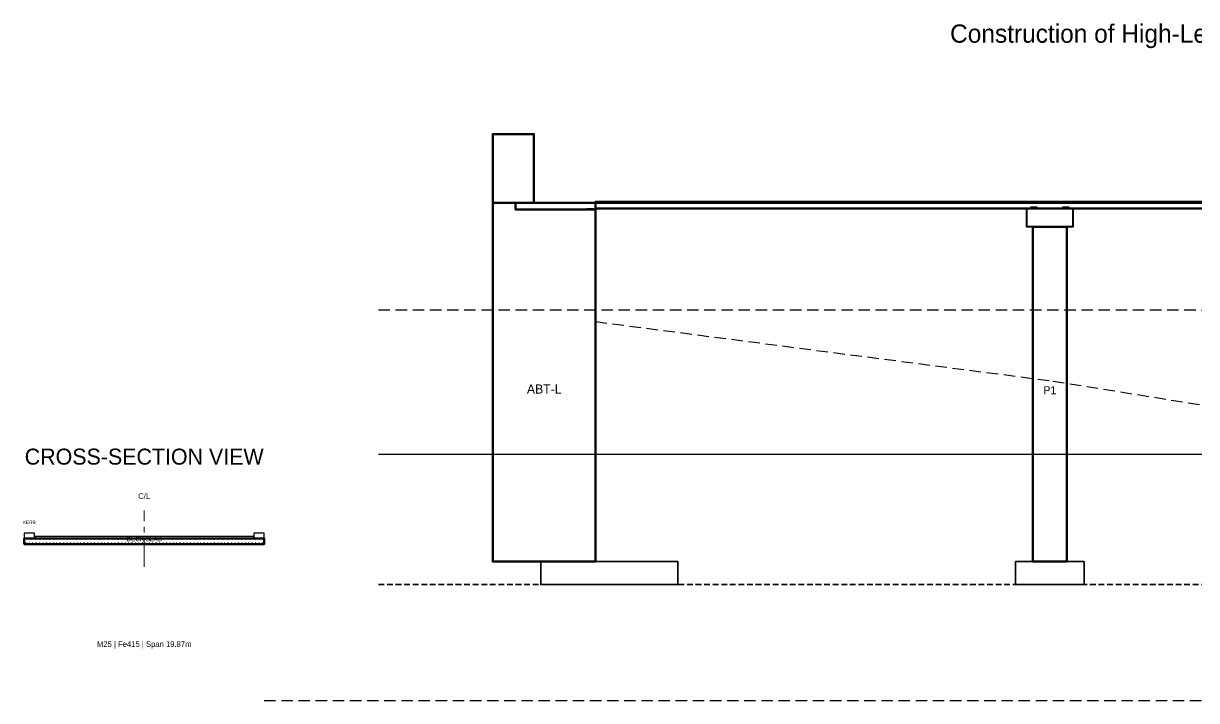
# Model space of a CAD drawing. Header units: metres. Extents: x -25 to 100, y -14 to 422.
# Drawn here: x -25 to 26.3, y 392.4 to 422 of the extents above; entities that cross this region are included whole.
import ezdxf
from ezdxf.enums import TextEntityAlignment as Align

# ---------------------------------------------------------------- set-up
doc = ezdxf.new("R2010")
doc.units = ezdxf.units.M
for name, pattern in [('CENTER', [2, 1.25, -0.25, 0.25, -0.25]), ('DASHED', [0.75, 0.5, -0.25]), ('HIDDEN', [0.375, 0.25, -0.125])]:
    doc.linetypes.add(name, pattern=pattern)
for name, color, linetype, lineweight in [('A-GRID', 8, 'CENTER', 15), ('A-TEXT', 7, 'CONTINUOUS', 18), ('G-BED', 32, 'CONTINUOUS', 25), ('G-HFL', 150, 'DASHED', 25), ('G-NGL', 30, 'DASHED', 25), ('H-CONC', 253, 'CONTINUOUS', 15), ('S-ABUT', 5, 'CONTINUOUS', 50), ('S-BEARING', 6, 'CONTINUOUS', 30), ('S-DECK', 4, 'CONTINUOUS', 50), ('S-FNDTN', 2, 'HIDDEN', 35), ('S-KERB', 8, 'CONTINUOUS', 25), ('S-PIER', 3, 'CONTINUOUS', 50), ('S-PIERCAP', 3, 'CONTINUOUS', 40), ('X-REBAR', 1, 'CONTINUOUS', 18)]:
    doc.layers.add(name, color=color, linetype=linetype, lineweight=lineweight)

msp = doc.modelspace()

# ---------------------------------------------------------------- hatches: boundary and pattern name
at = {"layer": 'H-CONC'}
h = msp.add_hatch(dxfattribs=at)
h.set_pattern_fill('ANSI31', color=256, scale=0.05, style=0)
h.set_pattern_definition([])
h.paths.add_polyline_path([(0, 414.2), (80, 414.2), (80, 413.95), (0, 413.95)])
h = msp.add_hatch(dxfattribs=at)
h.set_pattern_fill('ANSI31', color=256, scale=0.04, style=0)
h.set_pattern_definition([])
h.paths.add_polyline_path([(19.12, 413.15), (20.62, 413.15), (20.62, 398.5), (19.12, 398.5)])
h = msp.add_hatch(dxfattribs=at)
h.set_pattern_fill('ANSI31', color=256, scale=0.03, style=0)
h.set_pattern_definition([])
h.paths.add_polyline_path([(-25, 399.519), (-14.5, 399.519), (-14.5, 399.269), (-25, 399.269)])
h = msp.add_hatch(dxfattribs=at)
h.set_pattern_fill('ANSI32', color=256, scale=0.08, style=0)
h.set_pattern_definition([])
h.paths.add_polyline_path([(-2.4, 398.5), (3.6, 398.5), (3.6, 397.5), (-2.4, 397.5)])

# ---------------------------------------------------------------- linework, layer by layer
at = {"layer": 'A-GRID', "linetype": 'CENTER'}
msp.add_line((-19.75, 398.269), (-19.75, 400.744), dxfattribs=at)
at = {"layer": 'G-BED', "linetype": 'CONTINUOUS'}
msp.add_line((-9.5, 403.2), (89.5, 403.2), dxfattribs=at)
at = {"layer": 'G-BED', "linetype": 'DASHED'}
msp.add_line((-14.5, 392.424), (94.5, 392.424), dxfattribs=at)
at = {"layer": 'G-HFL', "linetype": 'DASHED'}
msp.add_line((-9.5, 409.519), (89.5, 409.519), dxfattribs=at)
at = {"layer": 'G-NGL', "linetype": 'DASHED'}
msp.add_lwpolyline([(0, 409), (20, 406.4), (40, 403.2), (60, 404.1), (80, 407.8), (100, 409.8)], dxfattribs=at)
at = {"layer": 'S-ABUT', "linetype": 'CONTINUOUS'}
for points in [[(-4.5, 414.2), (-2.7, 414.2), (-2.7, 417.2), (-4.5, 417.2)], [(-4.5, 414.2), (0, 414.2), (0, 398.5), (-4.5, 398.5)]]:
    msp.add_lwpolyline(points, close=True, dxfattribs=at)
at = {"layer": 'S-BEARING', "linetype": 'CONTINUOUS'}
for points in [[(-0.4, 413.95), (-0.1, 413.95), (-0.1, 413.9), (-0.4, 413.9)], [(19.02, 413.95), (19.32, 413.95), (19.32, 414), (19.02, 414)], [(20.42, 413.95), (20.72, 413.95), (20.72, 414), (20.42, 414)]]:
    msp.add_lwpolyline(points, close=True, dxfattribs=at)
at = {"layer": 'S-DECK', "linetype": 'CONTINUOUS'}
msp.add_line((0, 414.2), (80, 414.2), dxfattribs=at)
for points in [[(-3.5, 414.2), (0, 414.2), (0, 413.9), (-3.5, 413.9)], [(0, 414.2), (80, 414.2), (80, 413.95), (0, 413.95)], [(-25, 399.519), (-14.5, 399.519), (-14.5, 399.269), (-25, 399.269)]]:
    msp.add_lwpolyline(points, close=True, dxfattribs=at)
at = {"layer": 'S-FNDTN', "linetype": 'HIDDEN'}
msp.add_line((-9.5, 397.5), (89.5, 397.5), dxfattribs=at)
at = {"layer": 'S-FNDTN', "linetype": 'CONTINUOUS'}
for points in [[(-2.4, 398.5), (3.6, 398.5), (3.6, 397.5), (-2.4, 397.5)], [(18.37, 398.5), (21.37, 398.5), (21.37, 397.5), (18.37, 397.5)]]:
    msp.add_lwpolyline(points, close=True, dxfattribs=at)
at = {"layer": 'S-KERB', "linetype": 'CONTINUOUS'}
for points in [[(0, 414.275), (80, 414.275), (80, 414.2), (0, 414.2)], [(-25, 399.519), (-24.55, 399.519), (-24.55, 399.744), (-25, 399.744)], [(-24.55, 399.519), (-14.95, 399.519), (-14.95, 399.594), (-24.55, 399.594)], [(-14.95, 399.519), (-14.5, 399.519), (-14.5, 399.744), (-14.95, 399.744)]]:
    msp.add_lwpolyline(points, close=True, dxfattribs=at)
at = {"layer": 'S-PIER', "linetype": 'CONTINUOUS'}
msp.add_lwpolyline([(19.12, 413.15), (20.62, 413.15), (20.62, 398.5), (19.12, 398.5)], close=True, dxfattribs=at)
at = {"layer": 'S-PIERCAP', "linetype": 'CONTINUOUS'}
msp.add_lwpolyline([(18.87, 413.95), (20.87, 413.95), (20.87, 413.15), (18.87, 413.15)], close=True, dxfattribs=at)
at = {"layer": 'X-REBAR'}
for centre, radius in [((-24.925, 399.309), 0.01), ((-24.9, 399.479), 0.008), ((-24.775, 399.309), 0.01), ((-24.7, 399.479), 0.008), ((-24.625, 399.309), 0.01), ((-24.5, 399.479), 0.008), ((-24.475, 399.309), 0.01), ((-24.325, 399.309), 0.01), ((-24.3, 399.479), 0.008), ((-24.175, 399.309), 0.01), ((-24.1, 399.479), 0.008), ((-24.025, 399.309), 0.01), ((-23.9, 399.479), 0.008), ((-23.875, 399.309), 0.01), ((-23.725, 399.309), 0.01), ((-23.7, 399.479), 0.008), ((-23.575, 399.309), 0.01), ((-23.5, 399.479), 0.008), ((-23.425, 399.309), 0.01), ((-23.3, 399.479), 0.008), ((-23.275, 399.309), 0.01), ((-23.125, 399.309), 0.01), ((-23.1, 399.479), 0.008), ((-22.975, 399.309), 0.01), ((-22.9, 399.479), 0.008), ((-22.825, 399.309), 0.01), ((-22.7, 399.479), 0.008), ((-22.675, 399.309), 0.01), ((-22.525, 399.309), 0.01), ((-22.5, 399.479), 0.008), ((-22.375, 399.309), 0.01), ((-22.3, 399.479), 0.008), ((-22.225, 399.309), 0.01), ((-22.1, 399.479), 0.008), ((-22.075, 399.309), 0.01), ((-21.925, 399.309), 0.01), ((-21.9, 399.479), 0.008), ((-21.775, 399.309), 0.01), ((-21.7, 399.479), 0.008), ((-21.625, 399.309), 0.01), ((-21.5, 399.479), 0.008), ((-21.475, 399.309), 0.01), ((-21.325, 399.309), 0.01), ((-21.3, 399.479), 0.008), ((-21.175, 399.309), 0.01), ((-21.1, 399.479), 0.008), ((-21.025, 399.309), 0.01), ((-20.9, 399.479), 0.008), ((-20.875, 399.309), 0.01), ((-20.725, 399.309), 0.01), ((-20.7, 399.479), 0.008), ((-20.575, 399.309), 0.01), ((-20.5, 399.479), 0.008), ((-20.425, 399.309), 0.01), ((-20.3, 399.479), 0.008), ((-20.275, 399.309), 0.01), ((-20.125, 399.309), 0.01), ((-20.1, 399.479), 0.008), ((-19.975, 399.309), 0.01), ((-19.9, 399.479), 0.008), ((-19.825, 399.309), 0.01), ((-19.7, 399.479), 0.008), ((-19.675, 399.309), 0.01), ((-19.525, 399.309), 0.01), ((-19.5, 399.479), 0.008), ((-19.375, 399.309), 0.01), ((-19.3, 399.479), 0.008), ((-19.225, 399.309), 0.01), ((-19.1, 399.479), 0.008), ((-19.075, 399.309), 0.01), ((-18.925, 399.309), 0.01), ((-18.9, 399.479), 0.008), ((-18.775, 399.309), 0.01), ((-18.7, 399.479), 0.008), ((-18.625, 399.309), 0.01), ((-18.5, 399.479), 0.008), ((-18.475, 399.309), 0.01), ((-18.325, 399.309), 0.01), ((-18.3, 399.479), 0.008), ((-18.175, 399.309), 0.01), ((-18.1, 399.479), 0.008), ((-18.025, 399.309), 0.01), ((-17.9, 399.479), 0.008), ((-17.875, 399.309), 0.01), ((-17.725, 399.309), 0.01), ((-17.7, 399.479), 0.008), ((-17.575, 399.309), 0.01), ((-17.5, 399.479), 0.008), ((-17.425, 399.309), 0.01), ((-17.3, 399.479), 0.008), ((-17.275, 399.309), 0.01), ((-17.125, 399.309), 0.01), ((-17.1, 399.479), 0.008), ((-16.975, 399.309), 0.01), ((-16.9, 399.479), 0.008), ((-16.825, 399.309), 0.01), ((-16.7, 399.479), 0.008), ((-16.675, 399.309), 0.01), ((-16.525, 399.309), 0.01), ((-16.5, 399.479), 0.008), ((-16.375, 399.309), 0.01), ((-16.3, 399.479), 0.008), ((-16.225, 399.309), 0.01), ((-16.1, 399.479), 0.008), ((-16.075, 399.309), 0.01), ((-15.925, 399.309), 0.01), ((-15.9, 399.479), 0.008), ((-15.775, 399.309), 0.01), ((-15.7, 399.479), 0.008), ((-15.625, 399.309), 0.01), ((-15.5, 399.479), 0.008), ((-15.475, 399.309), 0.01), ((-15.325, 399.309), 0.01), ((-15.3, 399.479), 0.008), ((-15.175, 399.309), 0.01), ((-15.1, 399.479), 0.008), ((-15.025, 399.309), 0.01), ((-14.9, 399.479), 0.008), ((-14.875, 399.309), 0.01), ((-14.725, 399.309), 0.01), ((-14.7, 399.479), 0.008), ((-14.575, 399.309), 0.01)]:
    msp.add_circle(centre, radius, dxfattribs=at)

# ---------------------------------------------------------------- texts
at = {"layer": 'A-GRID'}
msp.add_text('C/L', height=0.25, dxfattribs=at).set_placement((-19.75, 401.244), align=Align.CENTER)
at = {"layer": 'A-TEXT'}
for s, height, p in [('Construction of High-Level Bridge across PARWAN River (70R Loading) - GENERAL ARRANGEMENT', 0.8, (40, 421.2)), ('ABT-L', 0.4, (-2.25, 405.85)), ('P1', 0.35, (19.87, 405.825)), ('CROSS-SECTION VIEW', 0.7, (-19.75, 402.744)), ('KERB', 0.15, (-24.775, 400.144)), ('DECK SLAB', 0.2, (-19.75, 399.394)), ('M25 | Fe415 | Span 19.87m', 0.25, (-19.75, 394.769))]:
    msp.add_text(s, height=height, dxfattribs=at).set_placement(p, align=Align.CENTER)

doc.saveas('drawing.dxf')
